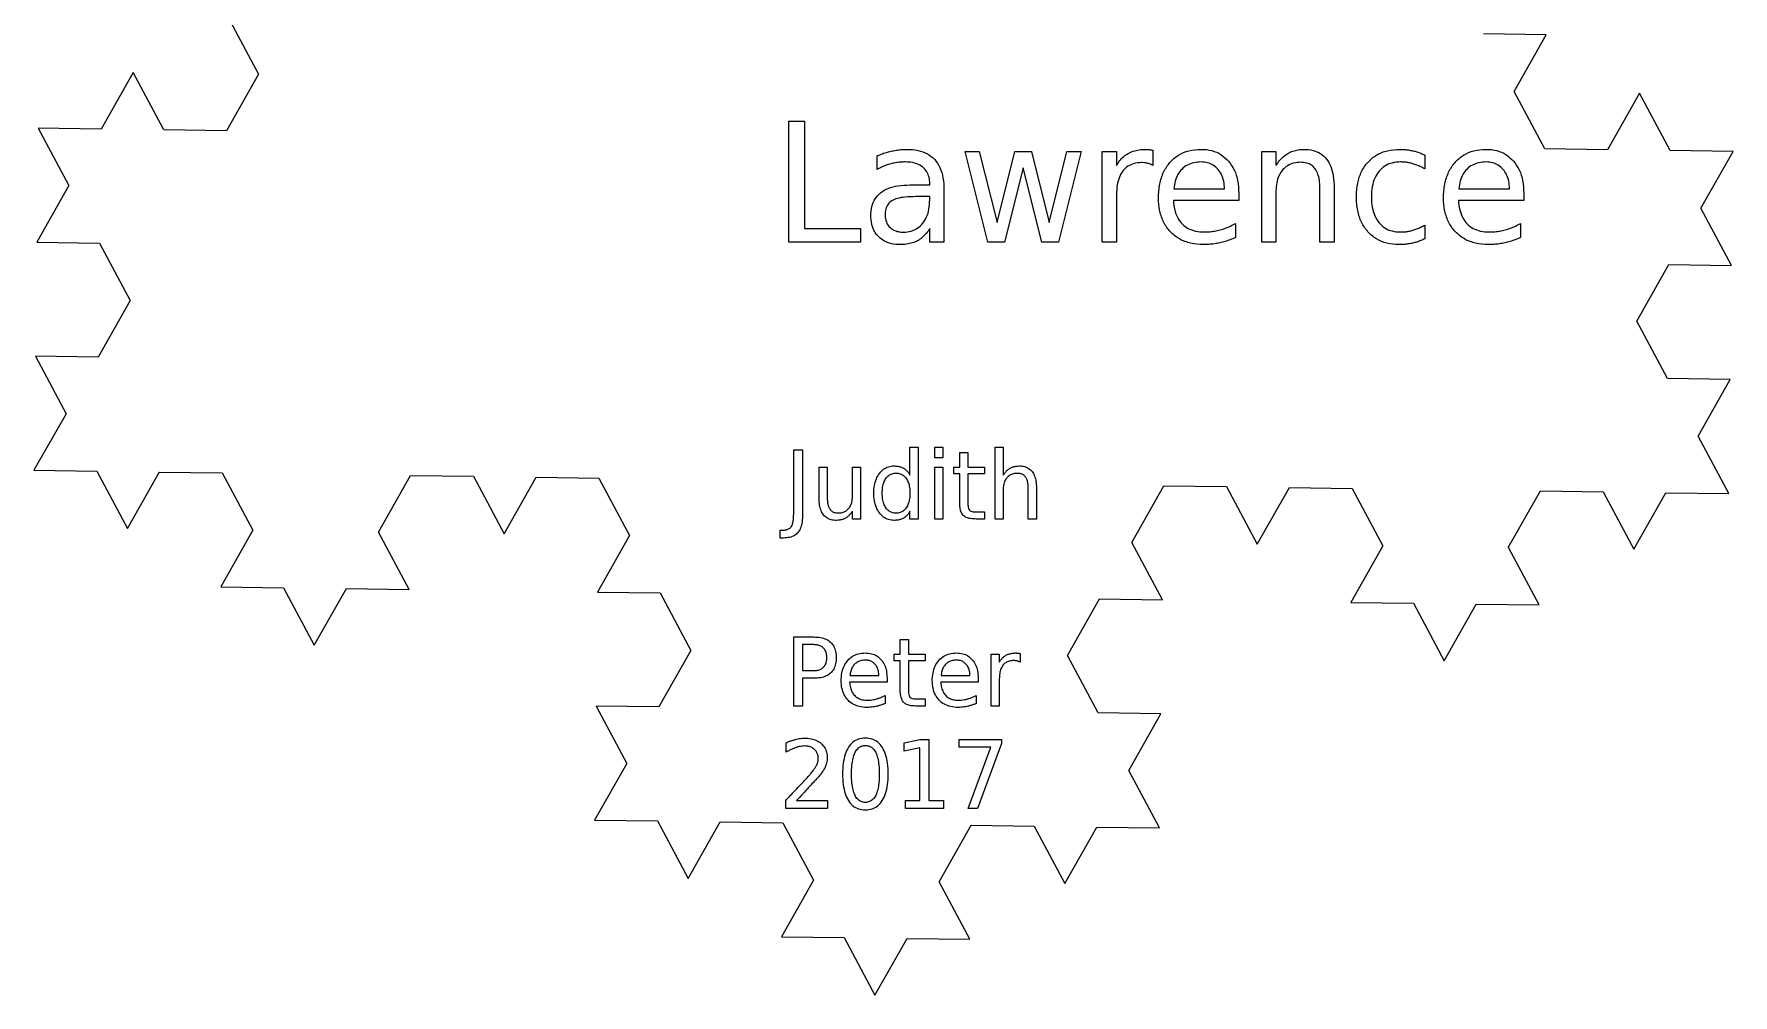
# Model space of a CAD drawing. Extents: x 18.9 to 84.9, y 17.1 to 96.4.
# Drawn here: x 18.9 to 84.6, y 17.1 to 54.2 of the extents above; entities that cross this region are included whole.
import ezdxf

# ---------------------------------------------------------------- set-up
doc = ezdxf.new("R2010")
doc.units = 0
doc.layers.get('0').update_dxf_attribs({"linetype": 'CONTINUOUS'})

msp = doc.modelspace()

# ---------------------------------------------------------------- linework, layer by layer
at = {"color": 5}
for points in [[(26.436049, 54.906875), (27.620897, 52.687319)], [(77.350933, 54.207978), (74.926147, 54.24079)], [(76.110753, 52.020805), (77.350648, 54.207476)], [(22.77199, 52.754109), (21.532152, 50.567538)], [(23.956527, 50.534005), (22.771896, 52.753944)], [(27.620588, 52.686774), (26.381151, 50.50091)], [(77.295287, 49.800701), (76.110904, 52.021071)], [(80.960187, 51.954945), (79.720166, 49.76805)], [(82.144722, 49.73484), (80.959911, 51.954458)], [(21.53181, 50.566934), (19.107644, 50.600837)], [(19.107929, 50.60134), (20.292398, 48.381115)], [(26.381245, 50.501075), (23.956653, 50.534226)], [(79.720008, 49.767772), (77.295655, 49.801351)], [(84.569442, 49.701911), (82.144664, 49.734737)], [(83.329262, 47.514738), (84.569166, 49.701424)], [(20.292466, 48.381236), (19.052654, 46.194709)], [(84.513797, 45.294633), (83.329413, 47.515004)], [(19.052285, 46.194059), (21.477154, 46.161397)], [(21.477004, 46.161131), (22.661908, 43.941675)], [(80.849738, 43.141863), (82.089667, 45.328595)], [(82.089917, 45.329036), (84.514166, 45.295283)], [(22.66154, 43.941026), (21.422164, 41.75527), (18.997663, 41.788581)], [(82.034274, 40.92176), (80.849922, 43.142188)], [(18.997479, 41.788257), (20.182417, 39.568859)], [(84.45899, 40.888831), (82.034675, 40.922468)], [(83.219646, 38.703132), (84.459174, 40.889156)], [(20.182016, 39.568153), (18.942673, 37.382454), (21.367173, 37.349142)], [(81.979466, 36.515958), (84.404185, 36.483028), (83.219428, 38.702747)], [(21.36739, 37.349524), (22.551927, 35.12942), (23.791672, 37.315826)], [(23.791271, 37.315119), (26.216173, 37.282514)], [(26.215988, 37.282189), (27.400926, 35.062792)], [(33.434497, 32.776123), (32.249928, 34.996169), (33.489672, 37.182574)], [(33.489304, 37.181925), (35.914172, 37.149263)], [(35.914022, 37.148997), (37.098926, 34.929541)], [(37.098558, 34.928892), (38.338671, 37.115947)], [(38.338739, 37.116068), (40.763179, 37.082648)], [(40.763457, 37.083138), (41.947935, 34.862931)], [(61.344058, 34.596644), (62.583679, 36.782833)], [(62.583401, 36.782343), (65.008177, 36.749517)], [(65.008118, 36.749413), (66.192935, 34.529798)], [(66.192657, 34.529308), (67.432679, 36.716204)], [(67.432837, 36.716483), (69.857176, 36.682893)], [(69.857553, 36.683557), (71.041934, 34.463171)], [(75.890691, 34.396118), (77.130687, 36.582966)], [(77.130871, 36.583291), (79.555185, 36.549654)], [(79.555587, 36.550362), (80.739938, 34.329934)], [(80.740123, 34.330259), (81.979684, 36.516343)], [(27.400525, 35.062085), (26.161182, 32.876387), (28.585683, 32.843075)], [(41.947994, 34.863034), (40.708188, 32.676521)], [(62.528595, 32.37654), (61.343932, 34.596423)], [(71.042092, 34.463449), (69.802189, 32.276765)], [(77.076063, 32.177489), (75.890934, 34.396546)], [(28.5859, 32.843457), (29.770437, 30.623353), (31.010181, 32.809759)], [(31.00978, 32.809052), (33.434681, 32.776447)], [(40.707813, 32.675858), (43.132689, 32.643209)], [(43.132531, 32.64293), (44.317444, 30.423486)], [(58.864536, 30.223774), (60.104188, 32.410017)], [(60.103879, 32.409472), (62.528689, 32.376705)], [(69.801912, 32.276275), (72.226686, 32.24345)], [(72.226628, 32.243346), (73.411444, 30.023731)], [(73.411166, 30.023241), (74.651188, 32.210137)], [(74.651346, 32.210416), (77.075687, 32.176825)], [(44.317069, 30.422824), (43.0777, 28.237081), (40.653198, 28.270393)], [(60.049073, 28.003669), (58.864442, 30.223608)], [(40.653006, 28.270055), (41.837956, 26.050675)], [(62.473792, 27.970739), (60.049198, 28.003891)], [(61.233611, 25.783564), (62.473698, 27.970574)], [(41.837545, 26.04995), (40.598202, 23.864252), (43.022699, 23.830942)], [(62.418983, 23.564938), (61.233954, 25.784168)], [(43.022916, 23.831324), (44.207455, 21.611219), (45.447199, 23.797625)], [(45.446798, 23.796918), (47.871707, 23.764326)], [(47.871516, 23.763988), (49.056464, 21.544609)], [(55.090025, 19.257921), (53.905455, 21.477968), (55.145199, 23.664373)], [(55.144831, 23.663724), (57.5697, 23.631062)], [(57.569549, 23.630796), (58.754455, 21.411339)], [(58.754087, 21.41069), (59.994199, 23.597745)], [(59.994268, 23.597866), (62.418705, 23.564448)], [(49.056053, 21.543884), (47.816717, 19.358199), (50.241218, 19.324887)], [(50.241427, 19.325256), (51.425964, 17.105152), (52.665708, 19.291558)], [(52.665307, 19.290851), (55.090209, 19.258246)]]:
    msp.add_lwpolyline(points, dxfattribs=at)
at = {"color": 7}
for points in [[(48.10108, 50.865993), (48.703752, 50.865993), (48.703752, 46.724428), (50.872776, 46.724428), (50.872776, 46.192252), (48.10108, 46.192252)], [(54.906508, 49.69834), (55.455477, 49.69834), (56.141689, 46.962339), (56.824917, 49.69834), (57.472342, 49.69834), (58.158553, 46.962339), (58.841782, 49.69834), (59.390753, 49.69834), (58.516579, 46.192252), (57.869154, 46.192252), (57.150122, 49.065991), (56.428108, 46.192252), (55.780683, 46.192252)], [(72.667457, 49.563731)], [(54.092004, 48.1926)], [(65.47715, 48.089295)], [(69.16181, 48.308428)], [(76.486373, 48.089295)], [(53.736012, 38.280876), (54.049708, 38.280876), (54.049708, 37.864081), (53.736012, 37.864081)], [(53.736012, 37.500951), (54.049708, 37.500951), (54.049708, 35.49747), (53.736012, 35.49747)], [(52.776167, 37.196851)], [(49.270946, 36.28813)], [(51.707211, 36.497422)], [(57.662335, 36.706714)], [(51.891338, 29.354327)], [(55.410197, 29.354327)], [(51.056006, 27.032489)], [(52.602327, 24.61758), (53.164934, 24.61758), (53.164934, 26.655046), (52.552886, 26.526252), (52.552886, 26.855394), (53.161525, 26.98419), (53.505909, 26.98419), (53.505909, 24.61758), (54.068519, 24.61758), (54.068519, 24.313483), (52.602327, 24.313483)], [(54.678862, 26.98419), (56.315542, 26.98419), (56.315542, 26.830352), (55.3915, 24.313483), (55.031773, 24.313483), (55.901257, 26.680091), (54.678862, 26.680091)], [(51.056006, 26.746276)], [(48.392995, 24.61758)]]:
    msp.add_lwpolyline(points, close=True, dxfattribs=at)
for points in [[(51.514237, 49.006513), (51.514237, 49.538688)], [(60.757209, 48.039208), (60.757209, 46.192252), (60.205257, 46.192252), (60.205257, 49.69834), (60.757209, 49.69834), (60.757209, 49.153644)], [(62.159468, 49.751585), (62.162452, 49.159904)], [(66.915212, 48.173818), (66.915212, 46.192252), (66.36326, 46.192252), (66.36326, 49.69834), (66.915212, 49.69834), (66.915212, 49.153644)], [(72.667457, 49.563731), (72.667457, 49.025297)], [(52.773285, 48.405472), (53.543036, 48.405472), (53.543036, 48.461819)], [(53.543036, 47.826339), (53.543036, 47.954688), (52.99705, 47.954688)], [(54.092004, 48.1926), (54.092004, 46.192252), (53.543036, 46.192252), (53.543036, 46.724428)], [(65.47715, 48.089295), (65.47715, 47.807558), (62.953086, 47.807558)], [(62.970987, 48.25521), (64.928181, 48.258341)], [(69.16181, 48.308428), (69.16181, 46.192252), (68.612841, 46.192252), (68.612841, 48.289643)], [(76.486373, 48.089295), (76.486373, 47.807558), (73.962307, 47.807558)], [(73.98021, 48.25521), (75.937404, 48.258341)], [(65.34886, 46.915385), (65.34886, 46.370688)], [(72.667457, 46.859035), (72.667457, 46.326862)], [(76.35808, 46.915385), (76.35808, 46.370688)], [(48.287235, 38.16818), (48.631619, 38.16818), (48.631619, 35.683509)], [(48.287235, 35.683509), (48.287235, 38.16818)], [(52.776167, 37.196851), (52.776167, 38.280876), (53.089865, 38.280876), (53.089865, 35.49747), (52.776167, 35.49747), (52.776167, 35.797992)], [(54.699266, 36.157545), (54.699266, 37.24515), (54.469108, 37.24515), (54.469108, 37.500951), (54.699266, 37.500951), (54.699266, 38.069795), (55.014667, 38.069795)], [(55.014667, 38.069795), (55.014667, 37.500951), (55.660813, 37.500951), (55.660813, 37.24515), (55.014667, 37.24515), (55.014667, 36.157545)], [(56.378566, 36.629796), (56.378566, 35.49747), (56.063163, 35.49747), (56.063163, 38.280876), (56.378566, 38.280876), (56.378566, 37.189694)], [(49.270946, 36.28813), (49.270946, 37.500951), (49.584645, 37.500951), (49.584645, 36.300651)], [(50.556423, 36.365048), (50.556423, 37.500951), (50.870119, 37.500951), (50.870119, 35.49747), (50.556423, 35.49747), (50.556423, 35.805147)], [(57.662335, 36.706714), (57.662335, 35.49747), (57.348639, 35.49747), (57.348639, 36.695981)], [(55.338594, 35.77295), (55.660813, 35.77295), (55.660813, 35.49747), (55.338594, 35.49747)], [(47.895114, 34.764055), (47.76384, 34.764055), (47.76384, 35.068155), (47.871247, 35.068155)], [(48.287235, 30.94101), (49.064657, 30.94101)], [(49.064657, 29.343595), (48.631619, 29.343595), (48.631619, 28.270303), (48.287235, 28.270303), (48.287235, 30.94101)], [(48.631619, 30.644066), (48.631619, 29.640539), (49.064657, 29.640539)], [(49.064657, 30.644066), (48.631619, 30.644066)], [(52.401097, 28.930378), (52.401097, 30.017979), (52.170938, 30.017979), (52.170938, 30.273781), (52.401097, 30.273781), (52.401097, 30.842625), (52.716497, 30.842625)], [(52.716497, 30.842625), (52.716497, 30.273781), (53.362644, 30.273781), (53.362644, 30.017979), (52.716497, 30.017979), (52.716497, 28.930378)], [(56.228537, 29.325705), (56.228537, 28.270303), (55.913137, 28.270303), (55.913137, 30.273781), (56.228537, 30.273781), (56.228537, 29.962526)], [(57.029827, 30.304192), (57.031531, 29.966104)], [(51.891338, 29.354327), (51.891338, 29.193334), (50.449016, 29.193334)], [(50.459245, 29.449135), (51.577642, 29.450924)], [(55.410197, 29.354327), (55.410197, 29.193334), (53.967875, 29.193334)], [(53.978104, 29.449135), (55.096501, 29.450924)], [(51.81803, 28.68352), (51.81803, 28.372265)], [(53.040424, 28.54578), (53.362644, 28.54578), (53.362644, 28.270303), (53.040424, 28.270303)], [(55.336889, 28.68352), (55.336889, 28.372265)], [(47.995757, 26.490475), (47.995757, 26.855394)], [(48.392995, 24.61758), (49.594929, 24.61758), (49.594929, 24.313483), (47.978709, 24.313483), (47.978709, 24.61758)]]:
    msp.add_lwpolyline(points, dxfattribs=at)
for points, knots in [([(51.514237, 49.538688), (51.580254, 49.564288), (51.709718, 49.614489), (51.905093, 49.675006), (52.096694, 49.721381), (52.284177, 49.757078), (52.468694, 49.778102), (52.738814, 49.788283), (53.076869, 49.760226), (53.45536, 49.630505), (53.752815, 49.399838), (53.95659, 49.072346), (54.074369, 48.659301), (54.085812, 48.356468), (54.092004, 48.1926)], [0, 0, 0, 0, 0.212373, 0.416475, 0.613026, 0.803528, 0.988693, 1.169497, 1.614218, 1.998422, 2.353547, 2.720334, 3.136425, 3.627085, 3.627085, 3.627085, 3.627085]), ([(53.543036, 48.461819), (53.538477, 48.544265), (53.529832, 48.700618), (53.442767, 48.916018), (53.297311, 49.08534), (53.103175, 49.210109), (52.862061, 49.281708), (52.623997, 49.298777), (52.405421, 49.289195), (52.218721, 49.265244), (52.03554, 49.22519), (51.85647, 49.168855), (51.681349, 49.097257), (51.57019, 49.036896), (51.514237, 49.006513)], [0, 0, 0, 0, 0.246447, 0.467372, 0.682636, 0.9063, 1.150209, 1.429073, 1.618531, 1.806047, 1.993034, 2.180284, 2.368628, 2.55952, 2.55952, 2.55952, 2.55952]), ([(60.757209, 49.153644), (60.797104, 49.220198), (60.874393, 49.349135), (61.028135, 49.509783), (61.205784, 49.633309), (61.408327, 49.721655), (61.636852, 49.772448), (61.811096, 49.784616), (61.922047, 49.782123), (61.963874, 49.779019), (62.008255, 49.773074), (62.055938, 49.768558), (62.106664, 49.761034), (62.141473, 49.754805), (62.159468, 49.751585)], [0, 0, 0, 0, 0.232217, 0.449882, 0.661133, 0.877605, 1.108341, 1.360221, 1.399352, 1.441238, 1.485963, 1.533655, 1.584898, 1.639742, 1.639742, 1.639742, 1.639742]), ([(62.162452, 49.159904), (62.141481, 49.171756), (62.099347, 49.195567), (62.031102, 49.222632), (61.959224, 49.241972), (61.884161, 49.258524), (61.804206, 49.267529), (61.65309, 49.272701), (61.439905, 49.250031), (61.187638, 49.140455), (60.989808, 48.954004), (60.851243, 48.701513), (60.769684, 48.389052), (60.761574, 48.161602), (60.757209, 48.039208)], [0, 0, 0, 0, 0.072202, 0.145069, 0.219462, 0.29535, 0.375462, 0.460384, 0.748992, 1.01033, 1.27096, 1.549104, 1.863776, 2.230376, 2.230376, 2.230376, 2.230376]), ([(65.34886, 46.370688), (65.283031, 46.342849), (65.151894, 46.287392), (64.949243, 46.22116), (64.743937, 46.167933), (64.535816, 46.12951), (64.325371, 46.106593), (64.018092, 46.095162), (63.628065, 46.1314), (63.186824, 46.29674), (62.828749, 46.575733), (62.564261, 46.94984), (62.408396, 47.407491), (62.365701, 47.916646), (62.407155, 48.429093), (62.552853, 48.900065), (62.802616, 49.285809), (63.13971, 49.577124), (63.558165, 49.750768), (64.002011, 49.798855), (64.428375, 49.753686), (64.806546, 49.600626), (64.991013, 49.417473), (65.083324, 49.325819)], [0, 0, 0, 0, 0.214341, 0.426986, 0.638889, 0.850233, 1.061327, 1.273296, 1.772513, 2.225443, 2.667549, 3.1139, 3.580779, 4.100228, 4.636738, 5.114911, 5.563568, 5.997863, 6.431008, 6.901482, 7.322581, 7.708927, 8.095924, 8.095924, 8.095924, 8.095924]), ([(64.928181, 48.258341), (64.922422, 48.357003), (64.911491, 48.544238), (64.825068, 48.804336), (64.685486, 49.016997), (64.501363, 49.179499), (64.273706, 49.276909), (64.013, 49.303689), (63.744208, 49.277278), (63.488644, 49.185799), (63.277182, 49.030051), (63.117244, 48.816587), (63.009418, 48.552386), (62.984272, 48.357939), (62.970987, 48.25521)], [0, 0, 0, 0, 0.295525, 0.56083, 0.811446, 1.050738, 1.287007, 1.541544, 1.829228, 2.091111, 2.346063, 2.605359, 2.881893, 3.191626, 3.191626, 3.191626, 3.191626]), ([(65.083324, 49.325819), (65.162768, 49.216316), (65.327362, 48.989442), (65.455119, 48.558236), (65.469521, 48.251676), (65.47715, 48.089295)], [0, 0, 0, 0, 0.403584, 0.836159, 1.323346, 1.323346, 1.323346, 1.323346]), ([(66.915212, 49.153644), (66.959518, 49.219547), (67.044889, 49.346534), (67.201498, 49.506163), (67.373584, 49.632068), (67.565157, 49.720019), (67.774544, 49.772463), (68.038719, 49.790862), (68.338989, 49.760498), (68.646406, 49.633026), (68.884894, 49.411778), (69.050538, 49.109955), (69.147107, 48.732866), (69.156651, 48.457342), (69.16181, 48.308428)], [0, 0, 0, 0, 0.237821, 0.45825, 0.667059, 0.87416, 1.086532, 1.310971, 1.666151, 1.982395, 2.291541, 2.622706, 3.001969, 3.448047, 3.448047, 3.448047, 3.448047]), ([(68.612841, 48.289643), (68.609654, 48.391345), (68.60379, 48.578458), (68.54394, 48.833268), (68.441353, 49.036206), (68.2898, 49.183023), (68.093283, 49.267624), (67.856254, 49.290639), (67.602209, 49.263349), (67.35659, 49.161757), (67.159694, 48.989938), (67.015604, 48.761528), (66.928698, 48.482011), (66.919883, 48.280565), (66.915212, 48.173818)], [0, 0, 0, 0, 0.304694, 0.560583, 0.778969, 0.977906, 1.180421, 1.408169, 1.685623, 1.939488, 2.192744, 2.456788, 2.740259, 3.059795, 3.059795, 3.059795, 3.059795]), ([(72.667457, 46.326862), (72.616099, 46.303051), (72.513668, 46.255561), (72.353752, 46.199663), (72.190334, 46.155637), (72.021905, 46.123963), (71.847296, 46.105502), (71.571284, 46.09577), (71.207014, 46.13235), (70.787978, 46.302732), (70.449683, 46.588904), (70.198525, 46.968499), (70.050994, 47.432289), (70.009821, 47.944253), (70.050928, 48.457024), (70.199013, 48.923376), (70.452712, 49.303566), (70.799617, 49.585878), (71.22951, 49.752591), (71.597401, 49.788629), (71.871076, 49.778758), (72.036727, 49.760097), (72.199207, 49.728118), (72.359244, 49.686824), (72.516113, 49.632798), (72.616859, 49.586821), (72.667457, 49.563731)], [0, 0, 0, 0, 0.169743, 0.338547, 0.507432, 0.677091, 0.852141, 1.033582, 1.505578, 1.93843, 2.369613, 2.814828, 3.286369, 3.813558, 4.34701, 4.820844, 5.265249, 5.699086, 6.141285, 6.62868, 6.796537, 6.962691, 7.128116, 7.292942, 7.45824, 7.625018, 7.625018, 7.625018, 7.625018]), ([(72.667457, 49.025297), (72.616079, 49.053546), (72.515075, 49.109079), (72.358179, 49.175947), (72.201027, 49.226958), (72.044327, 49.266498), (71.886358, 49.289362), (71.670047, 49.299931), (71.404564, 49.272744), (71.113155, 49.150715), (70.883025, 48.943221), (70.716097, 48.665745), (70.620172, 48.323025), (70.593605, 47.942069), (70.620164, 47.560675), (70.716443, 47.217299), (70.881918, 46.938197), (71.113619, 46.732243), (71.404724, 46.611297), (71.670046, 46.584602), (71.886314, 46.594677), (72.044112, 46.616803), (72.201622, 46.653327), (72.358026, 46.707423), (72.514967, 46.774911), (72.616068, 46.830685), (72.667457, 46.859035)], [0, 0, 0, 0, 0.175815, 0.345635, 0.510671, 0.671107, 0.829908, 0.988551, 1.320441, 1.62142, 1.920135, 2.234233, 2.580357, 2.97754, 3.375072, 3.722198, 4.03778, 4.335343, 4.635911, 4.96776, 5.126387, 5.285041, 5.445071, 5.610657, 5.780891, 5.956868, 5.956868, 5.956868, 5.956868]), ([(76.35808, 46.370688), (76.292251, 46.342849), (76.161115, 46.287392), (75.958464, 46.221161), (75.75316, 46.167932), (75.545039, 46.12951), (75.334594, 46.106593), (75.027315, 46.095162), (74.637288, 46.1314), (74.196047, 46.29674), (73.837972, 46.575733), (73.573484, 46.94984), (73.417619, 47.407491), (73.374924, 47.916646), (73.416378, 48.429093), (73.562076, 48.900065), (73.811839, 49.285809), (74.148933, 49.577124), (74.567388, 49.750768), (75.011234, 49.798855), (75.437598, 49.753686), (75.815769, 49.600626), (76.000236, 49.417473), (76.092547, 49.325819)], [0, 0, 0, 0, 0.214341, 0.426985, 0.638886, 0.850231, 1.061324, 1.273293, 1.772511, 2.22544, 2.667546, 3.113897, 3.580776, 4.100226, 4.636735, 5.114909, 5.563565, 5.99786, 6.431006, 6.90148, 7.322579, 7.708925, 8.095922, 8.095922, 8.095922, 8.095922]), ([(75.937404, 48.258341), (75.931645, 48.357003), (75.920714, 48.544238), (75.834291, 48.804336), (75.694709, 49.016997), (75.510586, 49.1795), (75.282928, 49.276909), (75.022221, 49.303689), (74.753429, 49.277278), (74.497866, 49.185799), (74.286405, 49.03005), (74.126467, 48.816587), (74.018641, 48.552386), (73.993495, 48.357939), (73.98021, 48.25521)], [0, 0, 0, 0, 0.295525, 0.56083, 0.811446, 1.050738, 1.287008, 1.541547, 1.829229, 2.091112, 2.346063, 2.605359, 2.881892, 3.191626, 3.191626, 3.191626, 3.191626]), ([(76.092547, 49.325819), (76.171991, 49.216316), (76.336585, 48.989442), (76.464342, 48.558236), (76.478744, 48.251676), (76.486373, 48.089295)], [0, 0, 0, 0, 0.403584, 0.836159, 1.323346, 1.323346, 1.323346, 1.323346]), ([(53.543036, 46.724428), (53.500132, 46.657856), (53.417078, 46.528987), (53.257527, 46.369033), (53.077399, 46.244153), (52.870273, 46.160196), (52.638143, 46.111142), (52.367359, 46.0945), (52.076821, 46.119721), (51.793288, 46.22123), (51.561033, 46.391802), (51.390018, 46.622861), (51.288077, 46.904165), (51.2589, 47.228497), (51.291739, 47.56481), (51.41883, 47.879235), (51.640857, 48.125081), (51.949939, 48.29242), (52.336667, 48.390655), (52.619921, 48.400267), (52.773285, 48.405472)], [0, 0, 0, 0, 0.23704, 0.458864, 0.672844, 0.890388, 1.124545, 1.381672, 1.702321, 1.992645, 2.273695, 2.554176, 2.842498, 3.159748, 3.524237, 3.84695, 4.159623, 4.497471, 4.886513, 5.345866, 5.345866, 5.345866, 5.345866]), ([(52.99705, 47.954688), (52.864077, 47.952141), (52.627044, 47.947601), (52.315263, 47.898914), (52.07967, 47.814436), (51.919847, 47.66978), (51.832805, 47.473964), (51.81168, 47.264199), (51.830209, 47.063534), (51.895317, 46.893627), (52.00414, 46.754429), (52.153352, 46.65388), (52.334786, 46.594359), (52.561246, 46.575572), (52.816592, 46.605248), (53.073195, 46.722931), (53.279848, 46.918567), (53.434015, 47.174637), (53.52822, 47.485622), (53.537918, 47.708661), (53.543036, 47.826339)], [0, 0, 0, 0, 0.398531, 0.710408, 0.944346, 1.138268, 1.338969, 1.57237, 1.764156, 1.938939, 2.110596, 2.28586, 2.470723, 2.677208, 2.96378, 3.232235, 3.508954, 3.80451, 4.119939, 4.472247, 4.472247, 4.472247, 4.472247]), ([(62.953086, 47.807558), (62.965582, 47.684762), (62.989016, 47.454471), (63.103875, 47.141667), (63.27992, 46.89044), (63.522072, 46.712128), (63.81836, 46.608222), (64.103145, 46.584407), (64.35423, 46.595837), (64.559009, 46.622752), (64.760142, 46.668694), (64.958841, 46.732485), (65.156728, 46.813621), (65.284191, 46.881133), (65.34886, 46.915385)], [0, 0, 0, 0, 0.369145, 0.692295, 0.988175, 1.276592, 1.5792, 1.918423, 2.127135, 2.332807, 2.537107, 2.745208, 2.958279, 3.177711, 3.177711, 3.177711, 3.177711]), ([(73.962307, 47.807558), (73.974803, 47.684762), (73.998238, 47.454471), (74.113096, 47.141667), (74.289141, 46.890439), (74.531294, 46.712128), (74.827582, 46.608222), (75.112367, 46.584407), (75.363452, 46.595837), (75.56823, 46.622752), (75.769362, 46.668694), (75.968061, 46.732485), (76.165949, 46.813621), (76.293412, 46.881133), (76.35808, 46.915385)], [0, 0, 0, 0, 0.369145, 0.692295, 0.988174, 1.276593, 1.579202, 1.918424, 2.127135, 2.332806, 2.537107, 2.745207, 2.958278, 3.17771, 3.17771, 3.17771, 3.17771]), ([(52.776167, 35.797992), (52.753528, 35.760684), (52.709752, 35.688543), (52.624398, 35.598247), (52.527781, 35.527883), (52.41771, 35.479403), (52.295169, 35.451258), (52.136117, 35.440231), (51.946264, 35.464849), (51.748034, 35.567969), (51.587756, 35.734264), (51.467556, 35.95094), (51.396505, 36.211868), (51.376306, 36.497422), (51.396505, 36.782976), (51.467557, 37.043904), (51.587755, 37.260578), (51.748035, 37.426879), (51.946261, 37.52997), (52.13613, 37.554681), (52.295206, 37.543432), (52.417935, 37.514823), (52.527226, 37.464866), (52.624543, 37.39599), (52.709825, 37.306024), (52.753536, 37.234092), (52.776167, 37.196851)], [0, 0, 0, 0, 0.130618, 0.252569, 0.369961, 0.486965, 0.610796, 0.745251, 0.964151, 1.175609, 1.402369, 1.647393, 1.91146, 2.207, 2.502539, 2.766606, 3.01163, 3.23839, 3.449847, 3.668747, 3.803216, 3.927186, 4.044598, 4.161413, 4.28293, 4.413382, 4.413382, 4.413382, 4.413382]), ([(56.378566, 37.189694), (56.403883, 37.227353), (56.452666, 37.299918), (56.542156, 37.391135), (56.64049, 37.463082), (56.749962, 37.513338), (56.869612, 37.543305), (57.02057, 37.553819), (57.192153, 37.536468), (57.367819, 37.463627), (57.504099, 37.3372), (57.598752, 37.164729), (57.653933, 36.949249), (57.659387, 36.791807), (57.662335, 36.706714)], [0, 0, 0, 0, 0.135898, 0.261858, 0.381177, 0.49952, 0.620876, 0.749129, 0.952088, 1.132798, 1.309454, 1.498691, 1.715412, 1.970314, 1.970314, 1.970314, 1.970314]), ([(51.707211, 36.497422), (51.70974, 36.422199), (51.714467, 36.281557), (51.761366, 36.087035), (51.838609, 35.927326), (51.947964, 35.807355), (52.086685, 35.734384), (52.240842, 35.714236), (52.394969, 35.734392), (52.533774, 35.807327), (52.642895, 35.927552), (52.721616, 36.086824), (52.767758, 36.281511), (52.780669, 36.497365), (52.767746, 36.712974), (52.721816, 36.907247), (52.642291, 37.065738), (52.534006, 37.186658), (52.395085, 37.260296), (52.240842, 37.280682), (52.086569, 37.260304), (51.947732, 37.18663), (51.839211, 37.065967), (51.761164, 36.907034), (51.714484, 36.712932), (51.709747, 36.572569), (51.707211, 36.497422)], [0, 0, 0, 0, 0.225344, 0.421316, 0.595672, 0.752378, 0.89998, 1.055861, 1.211742, 1.359344, 1.516051, 1.690836, 1.886945, 2.112303, 2.337462, 2.532993, 2.706894, 2.864326, 3.012206, 3.168117, 3.324027, 3.471907, 3.629339, 3.802809, 3.998202, 4.223348, 4.223348, 4.223348, 4.223348]), ([(57.348639, 36.695981), (57.346818, 36.754096), (57.343467, 36.861017), (57.309267, 37.006622), (57.250647, 37.122587), (57.164044, 37.206482), (57.051748, 37.254826), (56.916303, 37.267978), (56.771135, 37.252384), (56.630781, 37.194331), (56.51827, 37.096149), (56.435933, 36.965629), (56.386272, 36.805905), (56.381235, 36.690794), (56.378566, 36.629796)], [0, 0, 0, 0, 0.17411, 0.320331, 0.445123, 0.558802, 0.674526, 0.804668, 0.963213, 1.108278, 1.252994, 1.403878, 1.565861, 1.748452, 1.748452, 1.748452, 1.748452]), ([(50.556423, 35.805147), (50.530789, 35.767156), (50.481477, 35.694072), (50.391457, 35.602249), (50.293486, 35.530378), (50.184929, 35.480601), (50.066394, 35.451368), (49.915933, 35.441082), (49.744232, 35.4584), (49.568147, 35.531307), (49.430689, 35.657633), (49.335438, 35.830593), (49.279456, 36.046038), (49.273929, 36.203287), (49.270946, 36.28813)], [0, 0, 0, 0, 0.137258, 0.264041, 0.38363, 0.499837, 0.619945, 0.747803, 0.950952, 1.132184, 1.30954, 1.499938, 1.716808, 1.970931, 1.970931, 1.970931, 1.970931]), ([(49.584645, 36.300651), (49.586463, 36.242463), (49.589813, 36.135271), (49.62417, 35.989201), (49.68232, 35.872411), (49.769265, 35.788375), (49.881524, 35.740014), (50.016985, 35.726865), (50.162131, 35.742471), (50.302556, 35.800475), (50.414943, 35.898953), (50.498365, 36.028991), (50.548606, 36.188875), (50.553716, 36.304046), (50.556423, 36.365048)], [0, 0, 0, 0, 0.174308, 0.321108, 0.446778, 0.560456, 0.676179, 0.806321, 0.964867, 1.109933, 1.25465, 1.406046, 1.568202, 1.75081, 1.75081, 1.75081, 1.75081]), ([(55.338594, 35.49747), (55.265912, 35.499777), (55.135263, 35.503923), (54.961748, 35.548164), (54.828287, 35.631184), (54.748574, 35.76864), (54.705544, 35.947446), (54.701512, 36.082372), (54.699266, 36.157545)], [0, 0, 0, 0, 0.217655, 0.391247, 0.532204, 0.67568, 0.854621, 1.07974, 1.07974, 1.07974, 1.07974]), ([(55.014667, 36.157545), (55.015658, 36.10942), (55.017386, 36.025543), (55.035531, 35.918581), (55.070945, 35.83898), (55.140756, 35.797245), (55.230765, 35.776032), (55.299714, 35.774061), (55.338594, 35.77295)], [0, 0, 0, 0, 0.14407, 0.2511, 0.325816, 0.395389, 0.485394, 0.601773, 0.601773, 0.601773, 0.601773]), ([(47.871247, 35.068155), (47.91746, 35.070393), (48.002595, 35.074516), (48.1174, 35.11993), (48.203612, 35.202487), (48.254344, 35.326842), (48.283031, 35.490164), (48.285726, 35.614104), (48.287235, 35.683509)], [0, 0, 0, 0, 0.138143, 0.254488, 0.361996, 0.48651, 0.649924, 0.857887, 0.857887, 0.857887, 0.857887]), ([(48.631619, 35.683509), (48.628661, 35.585631), (48.623274, 35.407322), (48.567321, 35.167004), (48.468956, 34.97881), (48.317726, 34.848302), (48.119736, 34.774683), (47.973884, 34.767782), (47.895114, 34.764055)], [0, 0, 0, 0, 0.293221, 0.534178, 0.734452, 0.91936, 1.119981, 1.355558, 1.355558, 1.355558, 1.355558]), ([(49.064657, 30.94101), (49.152487, 30.937429), (49.315751, 30.930771), (49.539547, 30.863058), (49.716884, 30.746446), (49.845037, 30.582724), (49.917955, 30.375141), (49.937546, 30.142536), (49.91799, 29.909551), (49.845203, 29.700782), (49.717285, 29.536323), (49.539284, 29.420842), (49.315691, 29.353721), (49.152485, 29.347137), (49.064657, 29.343595)], [0, 0, 0, 0, 0.26296, 0.488815, 0.692094, 0.89011, 1.101212, 1.342552, 1.585868, 1.798087, 1.996416, 2.199143, 2.424819, 2.687762, 2.687762, 2.687762, 2.687762]), ([(49.064657, 29.640539), (49.114409, 29.642885), (49.208053, 29.6473), (49.337176, 29.691776), (49.440956, 29.766407), (49.516381, 29.870023), (49.559852, 29.999367), (49.571713, 30.142863), (49.559841, 30.286184), (49.51628, 30.414898), (49.440895, 30.518212), (49.337181, 30.592834), (49.208052, 30.637304), (49.114409, 30.641719), (49.064657, 30.644066)], [0, 0, 0, 0, 0.148844, 0.280156, 0.403408, 0.526676, 0.658194, 0.807577, 0.955973, 1.08693, 1.210038, 1.33329, 1.464602, 1.613446, 1.613446, 1.613446, 1.613446]), ([(51.81803, 28.372265), (51.780413, 28.356357), (51.705477, 28.324667), (51.589676, 28.286821), (51.472358, 28.256406), (51.353432, 28.234449), (51.233178, 28.221353), (51.05759, 28.214821), (50.834718, 28.235529), (50.582581, 28.330009), (50.377965, 28.489433), (50.22683, 28.703209), (50.137765, 28.964724), (50.113367, 29.25567), (50.137056, 29.548497), (50.22031, 29.817622), (50.363037, 30.03805), (50.555645, 30.204504), (50.794824, 30.303781), (51.04821, 30.33106), (51.292648, 30.305912), (51.506059, 30.216226), (51.676485, 30.065229), (51.803313, 29.866684), (51.879467, 29.622887), (51.887227, 29.447322), (51.891338, 29.354327)], [0, 0, 0, 0, 0.122482, 0.243993, 0.365081, 0.485848, 0.606473, 0.727598, 1.012865, 1.271682, 1.524314, 1.779372, 2.04616, 2.342988, 2.649565, 2.922807, 3.179181, 3.42735, 3.674863, 3.943705, 4.184333, 4.405102, 4.626243, 4.856862, 5.104048, 5.382441, 5.382441, 5.382441, 5.382441]), ([(55.336889, 28.372265), (55.299272, 28.356357), (55.224337, 28.324667), (55.108536, 28.286821), (54.991219, 28.256406), (54.872293, 28.23445), (54.752038, 28.221353), (54.57645, 28.214821), (54.353577, 28.235529), (54.10144, 28.330009), (53.896824, 28.489433), (53.745689, 28.703209), (53.656624, 28.964724), (53.632226, 29.25567), (53.655915, 29.548497), (53.739169, 29.817622), (53.881896, 30.03805), (54.074504, 30.204504), (54.313683, 30.303781), (54.567069, 30.33106), (54.811508, 30.305912), (55.024919, 30.216225), (55.195346, 30.06523), (55.322173, 29.866683), (55.398326, 29.622887), (55.406087, 29.447322), (55.410197, 29.354327)], [0, 0, 0, 0, 0.122481, 0.243992, 0.365078, 0.485847, 0.606473, 0.727598, 1.012865, 1.271682, 1.524314, 1.779372, 2.04616, 2.342988, 2.649565, 2.922807, 3.179181, 3.42735, 3.674863, 3.943706, 4.184334, 4.405103, 4.626245, 4.856864, 5.104049, 5.382442, 5.382442, 5.382442, 5.382442]), ([(56.228537, 29.962526), (56.251334, 30.000557), (56.2955, 30.074235), (56.383352, 30.166034), (56.484865, 30.23662), (56.600604, 30.287104), (56.731189, 30.316128), (56.830758, 30.323083), (56.894159, 30.321657), (56.918061, 30.319881), (56.943421, 30.316478), (56.970668, 30.313898), (56.999653, 30.309596), (57.019544, 30.306033), (57.029827, 30.304192)], [0, 0, 0, 0, 0.132695, 0.257075, 0.377789, 0.501488, 0.633336, 0.777269, 0.79963, 0.823566, 0.849124, 0.876375, 0.905656, 0.936996, 0.936996, 0.936996, 0.936996]), ([(51.577642, 29.450924), (51.574351, 29.507302), (51.568105, 29.614294), (51.518721, 29.762921), (51.438959, 29.884441), (51.333745, 29.977299), (51.203655, 30.032962), (51.05468, 30.048265), (50.901085, 30.033172), (50.755049, 29.980899), (50.634213, 29.891899), (50.542819, 29.769921), (50.481205, 29.618949), (50.466836, 29.507837), (50.459245, 29.449135)], [0, 0, 0, 0, 0.168871, 0.320474, 0.463683, 0.600421, 0.735433, 0.880883, 1.045273, 1.194921, 1.340608, 1.488777, 1.646795, 1.823786, 1.823786, 1.823786, 1.823786]), ([(55.096501, 29.450924), (55.09321, 29.507302), (55.086964, 29.614294), (55.03758, 29.762921), (54.957818, 29.884441), (54.852604, 29.977299), (54.722514, 30.032962), (54.573539, 30.048265), (54.419944, 30.033172), (54.273909, 29.980899), (54.153075, 29.891898), (54.061679, 29.769921), (54.000064, 29.618949), (53.985695, 29.507837), (53.978104, 29.449135)], [0, 0, 0, 0, 0.168871, 0.320474, 0.463683, 0.600421, 0.735433, 0.880883, 1.045273, 1.19492, 1.340606, 1.488775, 1.646794, 1.823785, 1.823785, 1.823785, 1.823785]), ([(57.031531, 29.966104), (57.019548, 29.972875), (56.995472, 29.986482), (56.956476, 30.001947), (56.915403, 30.013), (56.87251, 30.022457), (56.826821, 30.027603), (56.740468, 30.030558), (56.618649, 30.017604), (56.474497, 29.95499), (56.361451, 29.848447), (56.282271, 29.704165), (56.235666, 29.525616), (56.231031, 29.395644), (56.228537, 29.325705)], [0, 0, 0, 0, 0.041258, 0.082895, 0.125405, 0.168769, 0.214548, 0.263076, 0.427994, 0.577329, 0.72626, 0.885201, 1.065014, 1.2745, 1.2745, 1.2745, 1.2745]), ([(50.449016, 29.193334), (50.456157, 29.123165), (50.469548, 28.99157), (50.535181, 28.812825), (50.635779, 28.669267), (50.77415, 28.567374), (50.943457, 28.507998), (51.106191, 28.49439), (51.249668, 28.500921), (51.366685, 28.516301), (51.481619, 28.542553), (51.595161, 28.579006), (51.70824, 28.62537), (51.781076, 28.663947), (51.81803, 28.68352)], [0, 0, 0, 0, 0.21094, 0.395597, 0.564671, 0.72948, 0.902399, 1.09624, 1.215504, 1.333032, 1.449775, 1.56869, 1.690445, 1.815835, 1.815835, 1.815835, 1.815835]), ([(53.040424, 28.270303), (52.967743, 28.272609), (52.837094, 28.276755), (52.663578, 28.320997), (52.530118, 28.404017), (52.450404, 28.541471), (52.407374, 28.720278), (52.403343, 28.855204), (52.401097, 28.930378)], [0, 0, 0, 0, 0.217655, 0.391247, 0.532204, 0.675679, 0.85462, 1.07974, 1.07974, 1.07974, 1.07974]), ([(52.716497, 28.930378), (52.717489, 28.882252), (52.719216, 28.798374), (52.737361, 28.691412), (52.772776, 28.61181), (52.842587, 28.570075), (52.932595, 28.548861), (53.001544, 28.546891), (53.040424, 28.54578)], [0, 0, 0, 0, 0.144072, 0.251102, 0.325819, 0.395391, 0.485397, 0.601776, 0.601776, 0.601776, 0.601776]), ([(53.967875, 29.193334), (53.975016, 29.123165), (53.988407, 28.99157), (54.05404, 28.812825), (54.154638, 28.669267), (54.293009, 28.567374), (54.462317, 28.507998), (54.625052, 28.49439), (54.768529, 28.500921), (54.885545, 28.516301), (55.000478, 28.542553), (55.11402, 28.579006), (55.227099, 28.62537), (55.299935, 28.663947), (55.336889, 28.68352)], [0, 0, 0, 0, 0.21094, 0.395597, 0.564671, 0.729481, 0.9024, 1.096242, 1.215505, 1.333032, 1.449775, 1.56869, 1.690445, 1.815835, 1.815835, 1.815835, 1.815835]), ([(47.995757, 26.855394), (48.040791, 26.873747), (48.128084, 26.909322), (48.257878, 26.953424), (48.381366, 26.988373), (48.498515, 27.0135), (48.609084, 27.028936), (48.762969, 27.036049), (48.95426, 27.0196), (49.17191, 26.951044), (49.350461, 26.833927), (49.48568, 26.677124), (49.566377, 26.483291), (49.585392, 26.306807), (49.577055, 26.162898), (49.557019, 26.057637), (49.52277, 25.953763), (49.47089, 25.846378), (49.398031, 25.731307), (49.327626, 25.630431), (49.246161, 25.538903), (49.155746, 25.438809), (49.024215, 25.295045), (48.850507, 25.108419), (48.635767, 24.87759), (48.478521, 24.709179), (48.392995, 24.61758)], [0, 0, 0, 0, 0.145864, 0.282741, 0.411, 0.530676, 0.641928, 0.745476, 0.992435, 1.213787, 1.423057, 1.624925, 1.825719, 2.043146, 2.151275, 2.257501, 2.363584, 2.478514, 2.614262, 2.771942, 2.846732, 2.981637, 3.176675, 3.431252, 3.746521, 4.122482, 4.122482, 4.122482, 4.122482]), ([(51.056006, 27.032489), (51.145205, 27.02584), (51.317626, 27.012989), (51.550744, 26.882866), (51.727024, 26.672835), (51.851633, 26.391418), (51.92286, 26.040952), (51.94268, 25.64642), (51.922879, 25.251876), (51.851367, 24.901478), (51.727558, 24.619958), (51.550517, 24.409563), (51.317502, 24.283817), (51.055948, 24.2501), (50.794197, 24.28386), (50.560869, 24.409662), (50.382505, 24.61939), (50.260124, 24.901743), (50.188978, 25.251893), (50.169415, 25.64642), (50.188997, 26.040936), (50.259859, 26.391152), (50.383039, 26.673401), (50.560641, 26.882764), (50.794075, 27.012953), (50.966738, 27.025831), (51.056006, 27.032489)], [0, 0, 0, 0, 0.265701, 0.513599, 0.77607, 1.075735, 1.427406, 1.843176, 2.258154, 2.609827, 2.910213, 3.171936, 3.41955, 3.685221, 3.951079, 4.199193, 4.461541, 4.761532, 5.113083, 5.528049, 5.943808, 6.295358, 6.594625, 6.85772, 7.106118, 7.372006, 7.372006, 7.372006, 7.372006]), ([(47.978709, 24.61758), (48.027471, 24.670295), (48.13518, 24.786736), (48.313164, 24.97685), (48.508778, 25.184347), (48.692582, 25.379808), (48.835118, 25.53384), (48.94547, 25.657897), (49.033931, 25.767396), (49.111773, 25.876818), (49.16877, 25.975716), (49.207202, 26.068133), (49.230093, 26.157956), (49.238718, 26.262526), (49.225872, 26.378855), (49.176862, 26.49972), (49.095324, 26.598584), (48.989959, 26.67479), (48.861795, 26.720019), (48.73302, 26.731561), (48.60986, 26.723653), (48.495049, 26.703562), (48.37627, 26.670429), (48.25333, 26.623346), (48.125093, 26.563621), (48.039951, 26.515469), (47.995757, 26.490475)], [0, 0, 0, 0, 0.21543, 0.475853, 0.781273, 1.070928, 1.280773, 1.41085, 1.568966, 1.702842, 1.813341, 1.910661, 2.002229, 2.090191, 2.224306, 2.349446, 2.475821, 2.603769, 2.734947, 2.878366, 2.98862, 3.104529, 3.227381, 3.357975, 3.499061, 3.651328, 3.651328, 3.651328, 3.651328]), ([(51.056006, 26.746276), (51.000192, 26.740882), (50.889745, 26.730208), (50.745796, 26.62507), (50.641323, 26.462308), (50.57064, 26.241734), (50.529662, 25.96372), (50.518404, 25.646416), (50.529632, 25.329123), (50.570877, 25.051105), (50.640852, 24.83061), (50.745974, 24.667349), (50.889894, 24.566125), (51.056261, 24.538574), (51.222608, 24.566013), (51.366894, 24.667128), (51.470815, 24.831073), (51.542399, 25.050866), (51.583913, 25.329123), (51.595406, 25.646416), (51.583883, 25.96372), (51.542637, 26.241974), (51.470344, 26.461846), (51.367074, 26.625291), (51.22276, 26.73033), (51.112068, 26.740915), (51.056006, 26.746276)], [0, 0, 0, 0, 0.165574, 0.327645, 0.512893, 0.738594, 1.017027, 1.353847, 1.689875, 1.968308, 2.194762, 2.379189, 2.540923, 2.70646, 2.872744, 3.034478, 3.218477, 3.44524, 3.723765, 4.059801, 4.39663, 4.675154, 4.901167, 5.085988, 5.248059, 5.414379, 5.414379, 5.414379, 5.414379])]:
    msp.add_open_spline(points, degree=3, knots=knots, dxfattribs=at)

doc.saveas('drawing.dxf')
